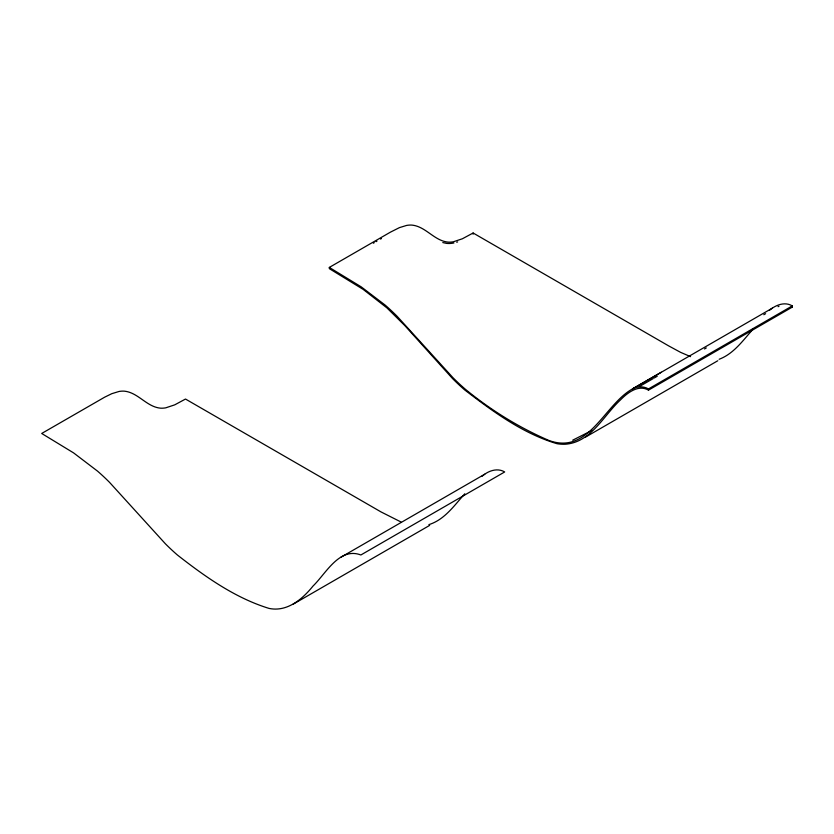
<?xml version="1.0" encoding="UTF-8"?>
<svg xmlns="http://www.w3.org/2000/svg" width="834" height="834" viewBox="0 0 834 834"><rect width="100%" height="100%" fill="white"/><g stroke="black" fill="none" stroke-linecap="round" stroke-linejoin="round"><path stroke-width="1.25" d="M464.788 493.78C454.29 505.425 444.574 519.77 428.884 524.628M748.411 332.38L750.006 330.525M753.279 328.909C743.146 340.157 733.868 353.731 719.148 359.266M340.929 557.227L484.742 474.202C490.444 470.115 498.325 468.114 504.685 471.95L360.882 554.975C339.375 546.812 325.938 573.542 313 586.073C302.502 599.135 287.136 612.187 269.111 608.424C235.178 598.041 205.101 576.68 177.35 554.964A164.965 95.243 60 0 1 165.382 543.778L109.525 482.344A164.965 95.243 60 0 0 97.557 471.147L73.621 452.914L41.7 433.471L104.615 397.203L111.808 393.679L118.991 391.48A46.944 27.105 -60 0 1 124.391 391.167C138.163 392.553 146.565 406.763 160.337 408.149A46.944 27.105 -60 0 0 165.737 407.836L174.723 404.855L185.502 399.048L381.002 511.909L400.956 521.969M481.75 476.464L484.742 474.202M769.355 310.415C775.495 305.088 784.679 301.314 792.3 305.901L792.3 307.11L648.498 390.135C638.25 384.203 627.397 392.897 620.413 399.966C603.357 415.739 591.087 442.416 565.202 444.241A85.266 49.227 60 0 1 557.081 443.719C522.782 433.597 492.8 411.443 464.705 389.947A166.519 96.139 60 0 1 452.633 378.657L404.698 325.469L386.893 307.871L363.124 289.367L329.315 268.642L329.315 267.422L390.427 232.154L399.423 227.63L406.606 225.43A46.944 27.105 -60 0 1 412.006 225.107C425.767 226.494 434.18 240.713 447.952 242.1A46.944 27.105 -60 0 0 453.342 241.787L462.338 238.795L473.118 232.999L668.618 345.86L680.586 352.344L690.562 356.639M373.351 243.215L374.257 242.694M376.051 241.651L376.947 241.141M380.544 239.066L381.44 238.545M772.347 308.142L632.537 388.873C604.181 404.594 588.762 455.333 548.751 440.383C518.665 427.383 490.267 409.775 464.965 388.915A164.965 95.243 60 0 1 452.998 377.719L397.14 316.294A164.965 95.243 60 0 0 385.172 305.098L361.226 286.865L329.315 267.422M661.299 372.245L632.537 388.873C637.51 386.319 643.587 386.069 648.498 388.925L792.3 305.901M639.782 386.33L653.137 378.615M654.169 378.031L657.244 376.249M704.501 348.966L706.294 347.934M763.819 314.72L765.612 313.678M293.057 604.254L429.666 525.378M585.656 437.037L717.772 360.757M572.687 440.185L592.203 430.313M778.028 306.672L779.008 306.276M456.709 242.214L457.626 241.923M442.812 242.569L446.513 243.372A48.925 28.241 -60 0 0 453.925 242.955M791.372 306.62L792.3 307.11M648.498 388.925L648.498 390.135M473.118 232.999L473.118 234.218"/></g></svg>
